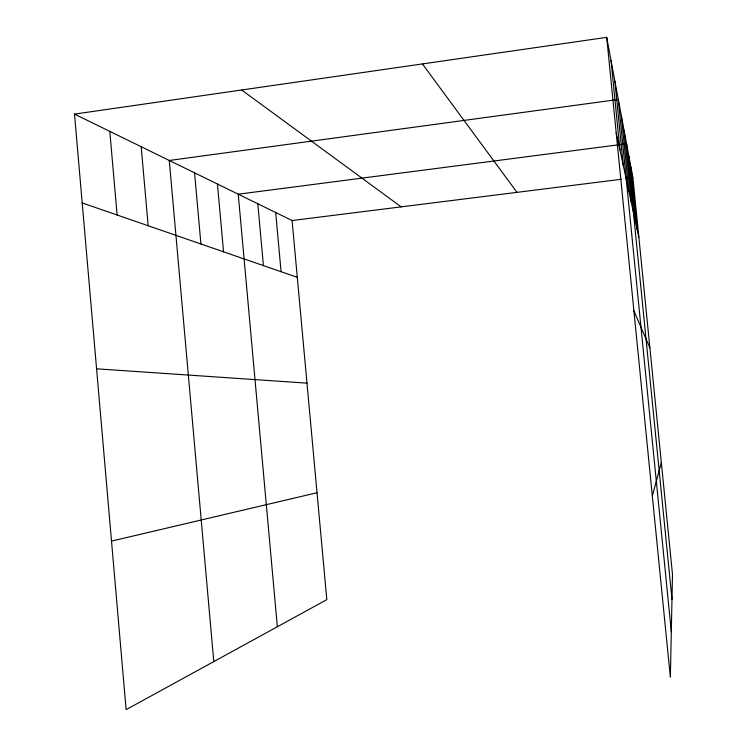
<?xml version="1.0" encoding="UTF-8"?>
<svg xmlns="http://www.w3.org/2000/svg" width="747" height="747" viewBox="0 0 747 747"><rect width="100%" height="100%" fill="white"/><g stroke="black" fill="none" stroke-linecap="round" stroke-linejoin="round"><path stroke-width="1.12" d="M652.327 496.027L661.338 462.57M111.518 541.099L317.027 492.74M74.504 114.104L292.086 220.533L326.822 599.645L126.122 709.65L74.504 114.104L606.704 37.35L632.933 177.823L672.496 574.452L670.358 677.286L606.704 37.35M292.086 220.533L621.476 179.261M626.061 178.682L632.933 177.823M96.578 368.813L306.989 383.146M82.198 202.932L297.287 277.324M241.683 89.995L401.148 206.863M422.428 63.925L516.98 192.352M633.914 310.873L649.899 347.915M616.191 132.705L638.853 237.21M631 167.487L637.191 229.534M628.89 156.188L635.37 221.121M671.983 599.281L626.574 143.769L238.246 194.201L277.352 626.761M624.09 130.482L631.224 202.017M621.345 115.794L628.853 191.092M671.31 631.663L618.301 99.472L169.28 160.465L213.791 661.599M614.893 81.208L623.269 165.358M611.055 60.656L619.954 150.054M275.68 212.503L281.077 271.712M257.799 203.763L263.42 265.605M217.442 184.023L223.54 251.814M194.565 172.828L200.924 243.989M141.192 146.729L148.158 225.743M109.8 131.379L117.12 215.005"/></g></svg>
